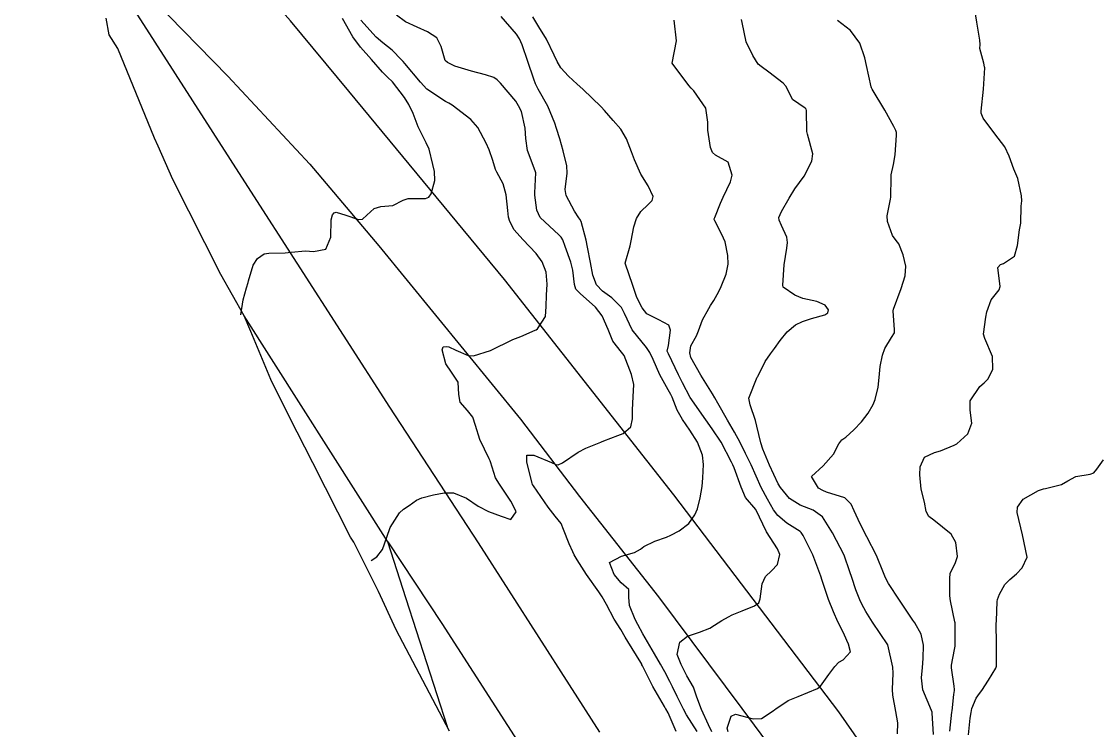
# Model space of a CAD drawing. Header units: metres. Extents: x 298520 to 308411, y 7433745 to 7450750.
# Drawn here: x 301822.4 to 301919.1, y 7441536.6 to 7441600.3 of the extents above; entities that cross this region are included whole.
import ezdxf

# ---------------------------------------------------------------- set-up
doc = ezdxf.new("R2010")
doc.units = ezdxf.units.M
doc.header["$LTSCALE"] = 10
for name, color, linetype in [('Area', 45, 'Continuous'), ('Curvas de Nivel 1m', 11, 'Continuous'), ('Curvas de Nivel 5m', 15, 'Continuous'), ('Vias Primárias', 230, 'Continuous')]:
    doc.layers.add(name, color=color, linetype=linetype)

msp = doc.modelspace()

# ---------------------------------------------------------------- linework, layer by layer
at = {"layer": 'Area'}
msp.add_polyline3d([(301860.891, 7441536.567, 742.621), (301856.075, 7441545.668, 742.231), (301854.495, 7441549.112, 742.221), (301852.285, 7441553.542, 741.971), (301851.985, 7441553.982, 742.011), (301848.603, 7441560.647, 746.861), (301846.478, 7441564.806, 741.581), (301844.831, 7441568.151, 741.391), (301843.027, 7441572.457, 741.211), (301842.431, 7441573.864, 741.221), (301840.327, 7441577.558, 741.061), (301836.026, 7441586.1, 740.631), (301834.699, 7441589.1, 740.571), (301834.364, 7441589.824, 740.531), (301831.093, 7441597.86, 740.221), (301830.315, 7441599.09, 740.191), (301830.021, 7441600.58, 739.992)], dxfattribs=at)
at = {"layer": 'Curvas de Nivel 1m', "flags": 128}
for points, elevation in [([(301881.247, 7441536.544), (301880.52, 7441538.212), (301880.302, 7441538.558), (301880.258, 7441538.633), (301880.185, 7441538.763), (301879.154, 7441540.57), (301878.221, 7441542.432), (301878.169, 7441542.527), (301878.147, 7441542.581), (301878.074, 7441542.733), (301876.915, 7441544.6), (301876.668, 7441545.015), (301876.264, 7441545.676), (301875.679, 7441546.616), (301874.982, 7441547.934), (301874.607, 7441548.627), (301874.307, 7441549.074), (301873.184, 7441550.641), (301872.336, 7441551.959), (301872.08, 7441552.394), (301871.957, 7441552.656), (301871.639, 7441553.376), (301871.129, 7441554.669), (301870.911, 7441555.204), (301870.385, 7441555.868), (301869.731, 7441556.687), (301868.412, 7441558.604), (301868.349, 7441558.701), (301868.291, 7441558.825), (301867.816, 7441560.706), (301867.813, 7441561.343), (301868.449, 7441561.344), (301870.038, 7441560.684), (301870.44, 7441560.503), (301870.647, 7441560.469), (301871.039, 7441560.671), (301872.453, 7441561.609), (301873.137, 7441561.963), (301874.462, 7441562.522), (301874.539, 7441562.552), (301874.737, 7441562.627), (301875.988, 7441563.097), (301876.473, 7441563.298), (301877.18, 7441563.902), (301877.32, 7441564.598), (301877.315, 7441565.412), (301877.378, 7441566.591), (301877.431, 7441567.684), (301877.224, 7441568.593), (301876.558, 7441570.305), (301876.327, 7441570.604), (301875.547, 7441571.59), (301875.141, 7441572.622), (301874.601, 7441573.858), (301873.994, 7441574.636), (301872.625, 7441575.874), (301872.232, 7441576.259), (301872.106, 7441576.658), (301871.956, 7441577.97), (301871.793, 7441578.663), (301871.272, 7441580.073), (301871.057, 7441580.674), (301870.924, 7441580.915), (301870.687, 7441581.131), (301869.021, 7441582.697), (301868.712, 7441583.333), (301868.549, 7441584.702), (301868.544, 7441584.893), (301868.623, 7441586.701), (301868.59, 7441586.866), (301867.877, 7441588.709), (301867.725, 7441589.774), (301867.685, 7441590.711), (301867.338, 7441592.195), (301867.093, 7441592.717), (301866.829, 7441593.127), (301865.449, 7441594.741), (301865.158, 7441595.048), (301864.858, 7441595.257), (301864.127, 7441595.49), (301862.863, 7441595.822), (301861.364, 7441596.289), (301860.87, 7441596.503), (301860.686, 7441596.608), (301860.491, 7441596.796), (301860.138, 7441598.054), (301859.738, 7441598.807), (301858.901, 7441599.374), (301857.966, 7441599.771), (301856.914, 7441600.258), (301856.122, 7441600.852)], 743), ([(301883.126, 7441536.52), (301882.176, 7441538.04), (301881.891, 7441538.534), (301881.33, 7441539.679), (301880.903, 7441540.549), (301880.668, 7441541.013), (301880.216, 7441541.891), (301879.845, 7441542.564), (301879.3, 7441543.506), (301878.679, 7441544.576), (301878.26, 7441545.311), (301877.809, 7441546.128), (301877.572, 7441546.591), (301877.056, 7441547.834), (301876.976, 7441548.6), (301876.98, 7441549.27), (301876.316, 7441549.886), (301875.659, 7441550.617), (301875.25, 7441551.704), (301876.339, 7441552.263), (301877.506, 7441552.593), (301878.025, 7441552.908), (301878.351, 7441553.13), (301879.316, 7441553.613), (301880.364, 7441553.987), (301880.773, 7441554.148), (301881.524, 7441554.543), (301882.38, 7441555.223), (301882.931, 7441555.981), (301883.157, 7441556.522), (301883.409, 7441557.514), (301883.576, 7441558.518), (301883.645, 7441559.297), (301883.705, 7441560.517), (301883.621, 7441561.348), (301883.156, 7441562.523), (301882.479, 7441563.603), (301881.823, 7441564.54), (301881.334, 7441565.38), (301880.877, 7441566.555), (301880.765, 7441566.806), (301880.52, 7441567.222), (301879.782, 7441568.568), (301879.182, 7441569.945), (301878.878, 7441570.577), (301878.567, 7441571.008), (301877.297, 7441572.593), (301876.605, 7441574.071), (301876.338, 7441574.604), (301875.467, 7441575.463), (301874.627, 7441576.059), (301874.091, 7441576.635), (301873.771, 7441577.509), (301873.544, 7441578.641), (301873.281, 7441580.037), (301873.157, 7441580.645), (301872.7, 7441582.331), (301872.592, 7441582.542), (301872.505, 7441582.653), (301872.109, 7441583.262), (301871.355, 7441584.671), (301871.281, 7441585.214), (301871.457, 7441586.669), (301871.418, 7441587.329), (301871.087, 7441588.675), (301870.789, 7441589.759), (301870.499, 7441590.683), (301870.336, 7441591.156), (301869.72, 7441592.691), (301868.846, 7441594.21), (301868.601, 7441594.703), (301868.448, 7441595.113), (301867.917, 7441596.71), (301867.399, 7441598.204), (301867.18, 7441598.717), (301866.899, 7441599.153), (301865.531, 7441600.741)], 744), ([(301905.843, 7441536.566), (301906.02, 7441538.252), (301906.033, 7441538.394), (301906.197, 7441539.857), (301906.237, 7441540.215), (301906.245, 7441540.249), (301906.249, 7441540.295), (301906.206, 7441540.604), (301905.972, 7441542.253), (301905.979, 7441542.5), (301906.248, 7441543.904), (301906.306, 7441544.196), (301906.315, 7441544.249), (301906.314, 7441544.31), (301906.304, 7441546.25), (301906.301, 7441546.278), (301906.274, 7441546.391), (301905.877, 7441548.254), (301905.839, 7441548.716), (301905.828, 7441550.255), (301905.87, 7441550.712), (301906.338, 7441551.719), (301906.504, 7441552.248), (301906.362, 7441553.507), (301905.954, 7441554.254), (301904.385, 7441555.52), (301903.937, 7441555.825), (301903.714, 7441556.277), (301903.548, 7441557.132), (301903.266, 7441558.281), (301903.129, 7441559.586), (301903.171, 7441560.283), (301903.557, 7441561.173), (301904.456, 7441561.573), (301904.987, 7441561.735), (301906.229, 7441562.252), (301906.397, 7441562.318), (301906.465, 7441562.36), (301907.451, 7441563.263), (301907.819, 7441564.23), (301907.646, 7441565.375), (301907.656, 7441566.233), (301908.526, 7441567.51), (301908.906, 7441567.839), (301909.264, 7441568.213), (301909.693, 7441569.061), (301909.659, 7441570.209), (301908.973, 7441571.822), (301908.852, 7441572.217), (301909.074, 7441573.74), (301909.163, 7441574.214), (301909.542, 7441575.288), (301910.254, 7441576.204), (301910.346, 7441576.493), (301910.15, 7441578.205), (301910.394, 7441578.466), (301910.658, 7441578.559), (301911.652, 7441579.201), (301911.902, 7441580.182), (301912.099, 7441581.581), (301912.194, 7441582.178), (301912.251, 7441583.709), (301912.284, 7441584.177), (301912.28, 7441584.627), (301911.925, 7441586.182), (301911.594, 7441587.02), (301911.148, 7441588.194), (301910.785, 7441589.021), (301909.862, 7441590.209), (301908.817, 7441591.622), (301908.644, 7441592.045), (301908.633, 7441592.223), (301908.843, 7441594.22), (301908.967, 7441596.124), (301908.959, 7441596.219), (301908.876, 7441596.547), (301908.535, 7441597.871), (301908.541, 7441598.225), (301908.523, 7441598.601), (301908.27, 7441600.23), (301908.069, 7441601.367)], 749), ([(301842.133, 7441573.94), (301842.34, 7441575.289), (301842.627, 7441576.38), (301842.779, 7441576.861), (301842.819, 7441577.008), (301843.254, 7441578.397), (301843.631, 7441579), (301844.229, 7441579.424), (301844.66, 7441579.481), (301846.127, 7441579.502), (301846.662, 7441579.573), (301847.929, 7441579.682), (301848.663, 7441579.627), (301849.756, 7441579.834), (301850.208, 7441580.917), (301850.259, 7441582.477), (301850.378, 7441582.915), (301850.504, 7441583.115), (301850.707, 7441583.179), (301851.561, 7441582.901), (301852.699, 7441582.499), (301853.054, 7441582.532), (301853.444, 7441582.883), (301854.102, 7441583.486), (301854.715, 7441583.661), (301855.799, 7441583.772), (301856.724, 7441584.255), (301857.16, 7441584.402), (301858.727, 7441584.396), (301859.021, 7441584.524), (301859.226, 7441584.815), (301859.553, 7441586.004), (301859.523, 7441586.812), (301859.395, 7441587.447), (301859.05, 7441588.816), (301858.781, 7441589.378), (301858.053, 7441590.828), (301857.607, 7441592.04), (301857.216, 7441592.836), (301856.832, 7441593.47), (301855.756, 7441594.856), (301855.295, 7441595.301), (301854.862, 7441595.737), (301853.873, 7441596.88), (301852.884, 7441597.975), (301852.19, 7441598.897), (301851.265, 7441600.56)], 741), ([(301853.833, 7441551.88), (301854.336, 7441552.209), (301854.862, 7441552.862), (301855.243, 7441553.973), (301855.538, 7441554.853), (301856.386, 7441556.179), (301856.737, 7441556.489), (301857.263, 7441556.831), (301857.914, 7441557.311), (301858.403, 7441557.517), (301859.446, 7441557.771), (301860.41, 7441557.969), (301861.244, 7441557.954), (301862.404, 7441557.485), (301863.454, 7441556.759), (301864.388, 7441556.293), (301865.533, 7441555.881), (301866.381, 7441555.553), (301866.858, 7441556.246), (301866.663, 7441556.717), (301866.4, 7441557.223), (301865.385, 7441558.736), (301865.008, 7441559.32), (301864.552, 7441560.748), (301864.526, 7441560.831), (301864.445, 7441561.001), (301863.617, 7441562.758), (301863.229, 7441564.015), (301862.962, 7441564.765), (301862.499, 7441565.366), (301861.823, 7441566.097), (301861.729, 7441566.782), (301861.656, 7441567.914), (301861.058, 7441568.792), (301860.544, 7441569.533), (301860.231, 7441570.803), (301860.303, 7441571.065), (301860.566, 7441571.097), (301860.832, 7441571.062), (301861.447, 7441570.787), (301862.556, 7441570.299), (301863.05, 7441570.271), (301864.563, 7441570.75), (301866.573, 7441571.719), (301867.274, 7441572.015), (301868.582, 7441572.568), (301868.668, 7441572.613), (301868.791, 7441572.698), (301869.502, 7441573.789), (301869.564, 7441574.69), (301869.59, 7441575.723), (301869.664, 7441576.69), (301869.55, 7441577.785), (301869.191, 7441578.695), (301868.664, 7441579.443), (301867.467, 7441580.712), (301866.691, 7441581.573), (301866.285, 7441582.313), (301866.194, 7441582.728), (301866.133, 7441583.308), (301865.958, 7441584.732), (301865.715, 7441585.707), (301865.142, 7441586.744), (301865.011, 7441587.002), (301864.764, 7441587.809), (301864.439, 7441588.753), (301864.18, 7441589.358), (301863.437, 7441590.764), (301862.81, 7441591.484), (301861.106, 7441592.787), (301860.825, 7441592.948), (301860.509, 7441593.113), (301858.844, 7441594.222), (301858.275, 7441594.826), (301856.87, 7441596.522), (301856.711, 7441596.682), (301856.563, 7441596.845), (301855.738, 7441597.714), (301854.888, 7441598.364), (301854.298, 7441598.876), (301852.916, 7441600.405)], 742), ([(301885.909, 7441536.492), (301885.829, 7441536.823), (301886.174, 7441537.907), (301886.562, 7441538.1), (301888.171, 7441537.653), (301888.916, 7441537.709), (301890.037, 7441538.441), (301890.116, 7441538.509), (301890.184, 7441538.562), (301891.318, 7441539.303), (301892.196, 7441539.682), (301893.953, 7441540.394), (301894.205, 7441540.598), (301894.955, 7441541.643), (301895.495, 7441542.377), (301895.844, 7441542.759), (301896.232, 7441542.979), (301896.907, 7441543.696), (301896.723, 7441544.363), (301896.58, 7441544.689), (301896.263, 7441545.383), (301895.769, 7441546.375), (301895.375, 7441547.286), (301894.927, 7441548.384), (301894.32, 7441550.191), (301894.265, 7441550.391), (301894.24, 7441550.475), (301893.518, 7441552.398), (301892.639, 7441554.137), (301892.463, 7441554.409), (301892.374, 7441554.49), (301891.195, 7441555.242), (301890.388, 7441555.919), (301890.002, 7441556.444), (301889.456, 7441557.395), (301888.894, 7441558.455), (301888.428, 7441559.453), (301887.974, 7441560.467), (301887.487, 7441561.508), (301886.987, 7441562.482), (301886.477, 7441563.408), (301885.841, 7441564.497), (301884.984, 7441566.029), (301884.722, 7441566.508), (301884.516, 7441566.857), (301883.452, 7441568.521), (301882.557, 7441570.105), (301882.46, 7441570.532), (301882.569, 7441571.148), (301883.057, 7441572.046), (301883.246, 7441572.523), (301883.623, 7441573.494), (301884.175, 7441574.514), (301884.337, 7441574.792), (301884.62, 7441575.241), (301885.082, 7441576.052), (301885.29, 7441576.503), (301885.74, 7441577.589), (301885.923, 7441578.491), (301885.893, 7441579.263), (301885.644, 7441580.496), (301885.335, 7441581.146), (301884.702, 7441582.386), (301884.662, 7441582.51), (301884.661, 7441582.553), (301884.706, 7441582.688), (301885.24, 7441583.988), (301885.469, 7441584.499), (301886.134, 7441585.876), (301886.285, 7441586.487), (301885.917, 7441587.645), (301884.771, 7441588.297), (301884.504, 7441588.513), (301884.315, 7441588.98), (301884.09, 7441590.517), (301884.084, 7441591.243), (301883.92, 7441592.519), (301882.838, 7441594.062), (301882.599, 7441594.292), (301882.371, 7441594.537), (301880.873, 7441596.56), (301881.277, 7441598.554), (301881.066, 7441600.413)], 746), ([(301901.127, 7441536.31), (301901.152, 7441537.322), (301900.975, 7441538.312), (301900.721, 7441539.789), (301900.692, 7441540.315), (301900.749, 7441541.783), (301900.721, 7441542.315), (301900.253, 7441544.32), (301898.895, 7441546.334), (301898.283, 7441547.321), (301897.913, 7441547.969), (301897.732, 7441548.348), (301897.399, 7441549.261), (301897.021, 7441550.36), (301896.842, 7441550.876), (301896.343, 7441552.37), (301895.279, 7441554.381), (301894.387, 7441555.798), (301893.565, 7441556.398), (301892.397, 7441556.851), (301891.44, 7441557.462), (301890.613, 7441558.437), (301890.418, 7441558.782), (301889.623, 7441560.448), (301889.026, 7441561.885), (301888.85, 7441562.456), (301888.485, 7441563.955), (301888.356, 7441564.462), (301887.892, 7441565.854), (301887.78, 7441566.471), (301888.532, 7441568.348), (301888.58, 7441568.412), (301888.624, 7441568.459), (301889.248, 7441569.757), (301889.713, 7441570.448), (301890.086, 7441570.926), (301890.575, 7441571.63), (301891.202, 7441572.431), (301891.973, 7441573.038), (301892.597, 7441573.335), (301893.397, 7441573.606), (301894.606, 7441573.959), (301894.861, 7441574.135), (301894.915, 7441574.387), (301894.617, 7441574.818), (301893.885, 7441575.132), (301892.623, 7441575.418), (301891.908, 7441575.703), (301890.869, 7441576.436), (301890.813, 7441576.615), (301890.952, 7441578.436), (301891.176, 7441579.932), (301891.239, 7441580.432), (301891.186, 7441580.93), (301890.698, 7441581.978), (301890.487, 7441582.442), (301890.459, 7441582.691), (301890.711, 7441583.213), (301891.386, 7441584.43), (301891.895, 7441585.263), (301892.753, 7441586.41), (301893.439, 7441587.731), (301893.512, 7441588.403), (301893.043, 7441590.164), (301892.997, 7441590.408), (301892.947, 7441592.283), (301892.913, 7441592.409), (301892.824, 7441592.511), (301891.682, 7441593.278), (301891.122, 7441594.436), (301890.848, 7441594.749), (301889.574, 7441595.741), (301888.87, 7441596.247), (301888.622, 7441596.463), (301888.117, 7441597.232), (301887.52, 7441598.474), (301887.185, 7441600.212), (301887.121, 7441600.478)], 747), ([(301904.356, 7441536.268), (301904.241, 7441538.2), (301904.232, 7441538.269), (301904.175, 7441538.425), (301903.394, 7441540.282), (301903.285, 7441541.355), (301903.37, 7441542.283), (301903.432, 7441543.085), (301903.475, 7441544.282), (301903.258, 7441545.28), (301902.673, 7441546.294), (301902.515, 7441546.536), (301902.279, 7441546.895), (301901.295, 7441548.31), (301900.315, 7441549.814), (301900.055, 7441550.323), (301899.876, 7441550.776), (301899.248, 7441552.331), (301898.368, 7441554.002), (301898.196, 7441554.343), (301897.606, 7441555.572), (301897.235, 7441556.357), (301896.973, 7441556.936), (301896.404, 7441557.501), (301894.764, 7441558.032), (301894.411, 7441558.177), (301894.032, 7441558.394), (301893.408, 7441559.421), (301894.443, 7441560.39), (301895.389, 7441561.445), (301895.861, 7441562.376), (301896.134, 7441562.707), (301896.472, 7441562.969), (301897.209, 7441563.632), (301897.896, 7441564.349), (301898.501, 7441565.129), (301898.952, 7441565.892), (301899.132, 7441566.334), (301899.402, 7441567.454), (301899.48, 7441568.331), (301899.573, 7441569.305), (301899.781, 7441570.328), (301899.981, 7441570.914), (301900.579, 7441571.905), (301900.847, 7441572.316), (301900.861, 7441572.592), (301900.735, 7441574.318), (301900.754, 7441574.458), (301901.456, 7441576.308), (301901.802, 7441577.46), (301901.862, 7441578.302), (301901.638, 7441579.335), (301901.247, 7441580.312), (301901.001, 7441580.631), (301900.69, 7441581.068), (301900.219, 7441582.325), (301900.201, 7441582.832), (301900.506, 7441584.322), (301900.526, 7441584.522), (301900.556, 7441586.322), (301900.572, 7441586.504), (301900.764, 7441587.444), (301900.912, 7441588.318), (301901.041, 7441590.074), (301901.025, 7441590.317), (301900.979, 7441590.492), (301900.808, 7441590.862), (301899.992, 7441592.328), (301898.842, 7441594.222), (301898.781, 7441594.341), (301898.754, 7441594.431), (301898.342, 7441596.345), (301898.197, 7441597.029), (301897.755, 7441598.351), (301896.91, 7441599.476), (301895.749, 7441600.378)], 748)]:
    msp.add_lwpolyline(points, dxfattribs=dict(at, elevation=elevation))
at = {"layer": 'Curvas de Nivel 5m', "flags": 128}
for points, elevation in [([(301884.438, 7441536.507), (301884.162, 7441537.125), (301883.51, 7441538.517), (301883.093, 7441539.622), (301882.804, 7441540.524), (301882.213, 7441541.541), (301881.865, 7441542.181), (301881.687, 7441542.538), (301881.343, 7441543.437), (301881.578, 7441544.54), (301882.259, 7441545.094), (301883.345, 7441545.436), (301884.266, 7441545.82), (301884.683, 7441546.091), (301885.347, 7441546.499), (301885.931, 7441546.839), (301886.278, 7441547.002), (301887.163, 7441547.358), (301888.286, 7441547.808), (301888.672, 7441548.073), (301888.792, 7441548.455), (301888.962, 7441549.805), (301889.265, 7441550.451), (301889.804, 7441550.97), (301890.334, 7441551.541), (301890.557, 7441552.437), (301890.35, 7441552.937), (301889.356, 7441554.45), (301888.393, 7441556.46), (301887.481, 7441557.551), (301887.075, 7441558.48), (301886.439, 7441560.217), (301886.325, 7441560.491), (301886.219, 7441560.719), (301885.279, 7441562.502), (301884.481, 7441563.721), (301883.905, 7441564.516), (301882.513, 7441566.53), (301881.823, 7441567.838), (301881.456, 7441568.546), (301880.561, 7441570.45), (301880.504, 7441570.561), (301880.435, 7441570.69), (301880.569, 7441571.183), (301880.742, 7441572.558), (301880.59, 7441573.014), (301879.682, 7441573.484), (301878.605, 7441574.037), (301878.197, 7441574.584), (301877.718, 7441575.493), (301877.352, 7441576.593), (301876.653, 7441578.6), (301877.12, 7441580.152), (301877.205, 7441580.595), (301877.452, 7441581.836), (301877.684, 7441582.59), (301878.068, 7441583.231), (301878.722, 7441583.845), (301879.092, 7441584.212), (301879.187, 7441584.575), (301878.742, 7441585.531), (301878.067, 7441586.587), (301877.497, 7441587.862), (301877.241, 7441588.595), (301876.79, 7441589.755), (301876.286, 7441590.608), (301875.591, 7441591.398), (301874.819, 7441592.288), (301874.519, 7441592.633), (301872.846, 7441594.222), (301872.355, 7441594.657), (301871.578, 7441595.387), (301870.867, 7441596.126), (301870.552, 7441596.683), (301870.29, 7441597.274), (301869.594, 7441598.693), (301868.91, 7441599.822), (301868.353, 7441600.706)], 745), ([(301907.494, 7441536.23), (301907.671, 7441537.731), (301907.745, 7441538.226), (301907.819, 7441538.585), (301908.192, 7441539.516), (301908.481, 7441539.935), (301908.708, 7441540.215), (301909.295, 7441541.126), (301909.964, 7441542.203), (301910.021, 7441542.407), (301910.028, 7441544.202), (301910.026, 7441544.431), (301910.007, 7441546.203), (301910.01, 7441546.468), (301910.075, 7441548.202), (301910.11, 7441548.387), (301910.303, 7441548.865), (301910.783, 7441549.728), (301911.213, 7441550.191), (301911.811, 7441550.702), (301912.334, 7441551.239), (301912.767, 7441552.174), (301912.373, 7441554.18), (301911.867, 7441556.185), (301911.896, 7441556.687), (301912.405, 7441557.393), (301913.804, 7441558.159), (301914.246, 7441558.322), (301914.416, 7441558.362), (301915.848, 7441558.709), (301916.427, 7441559.042), (301917.136, 7441559.416), (301918.436, 7441559.63), (301918.772, 7441559.762), (301919.043, 7441560.094), (301919.628, 7441560.911)], 750)]:
    msp.add_lwpolyline(points, dxfattribs=dict(at, elevation=elevation))
at = {"layer": 'Vias Primárias'}
msp.add_lwpolyline([(301910.472, 7441517.33), (301895.843, 7441538.291), (301881.048, 7441557.785), (301865.812, 7441577.115), (301851.843, 7441594.036), (301846.596, 7441600.352), (301837.539, 7441610.533, 0.018411), (301831.581, 7441616.754, 0.005335), (301822.603, 7441625.279, -0.872123)], format="xyb", dxfattribs=at)
msp.add_lwpolyline([(301874.39, 7441536.469), (301863.473, 7441553.458), (301855.517, 7441565.652), (301843.017, 7441585.058), (301827.673, 7441608.986), (301840.972, 7441595.384), (301848.32, 7441587.465), (301854.529, 7441580.152), (301867.258, 7441564.567), (301872.568, 7441557.631), (301879.652, 7441548.638), (301887.148, 7441538.605), (301895.757, 7441526.937)], dxfattribs=at)
at = {"layer": 'Vias Primárias', "elevation": 742.604}
msp.add_lwpolyline([(301860.685, 7441536.957), (301856.986, 7441548.442), (301855.333, 7441553.575), (301842.431, 7441573.864)], dxfattribs=at)
msp.add_lwpolyline([(301855.333, 7441553.575), (301860.176, 7441546.236), (301873.401, 7441525.717), (301882.105, 7441512.076), (301894.533, 7441492.89), (301900.843, 7441483.093), (301907.206, 7441473.425), (301916.74, 7441459.523), (301921.005, 7441453.597), (301928.771, 7441443.5), (301934.512, 7441436.621), (301940.37, 7441430.005, -0.004546), (301947.685, 7441421.589, 0.461252)], format="xyb", dxfattribs=at)

doc.saveas('drawing.dxf')
